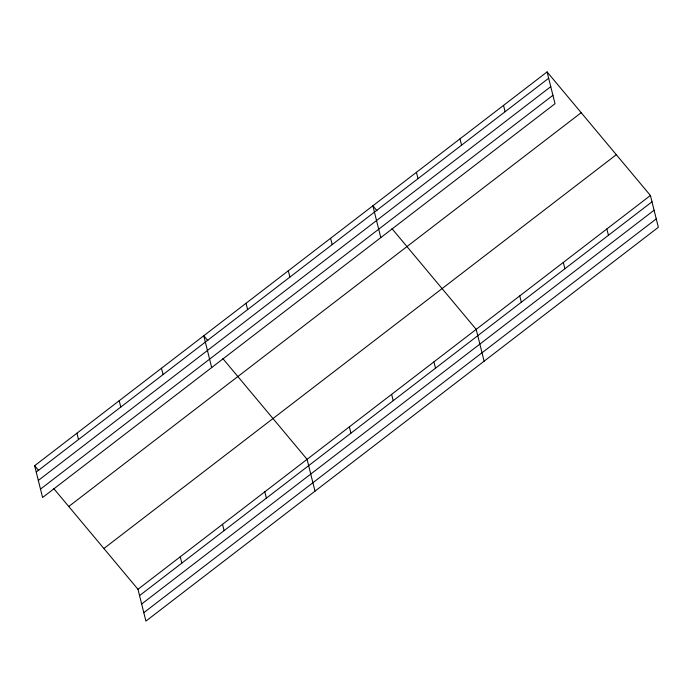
<?xml version="1.0" encoding="UTF-8"?>
<svg xmlns="http://www.w3.org/2000/svg" width="693" height="693" viewBox="0 0 693 693"><rect width="100%" height="100%" fill="white"/><g stroke="black" fill="none" stroke-linecap="round" stroke-linejoin="round"><path stroke-width="1.04" d="M547.089 71.907L555.024 103.716L42.585 497.513L34.65 465.705L547.089 71.907L650.415 195.487L658.35 227.295L145.911 621.093L137.976 589.284L53.742 488.539M36.227 472.037L548.674 78.24M38.323 480.448L550.77 86.651M40.489 489.111L552.927 95.313M68.746 506.488L581.193 112.69M103.881 548.501L616.32 154.704M137.976 589.284L650.415 195.487M139.553 595.608L652 201.81M141.649 604.019L654.097 210.222M143.806 612.681L656.254 218.884M376.957 210.689L372.86 205.804L380.795 237.612M391.961 228.638L476.186 329.374L484.121 361.183M207.848 340.644L203.759 335.75L211.686 367.567M222.851 358.593L307.086 459.329L315.012 491.138M34.65 465.705L38.739 470.599M606.86 228.959L608.437 235.282M563.305 262.43L564.882 268.763M503.534 105.379L505.11 111.712M519.75 295.902L521.327 302.235M459.979 138.851L461.555 145.183M416.424 172.323L418 178.655M433.913 361.859L435.49 368.191M391.632 394.352L393.217 400.684M330.587 238.288L332.164 244.62M349.359 426.836L350.935 433.168M288.305 270.772L289.891 277.105M246.032 303.265L247.609 309.598M264.804 491.813L266.381 498.146M222.531 524.306L224.108 530.63M161.478 368.243L163.054 374.575M180.249 556.791L181.835 563.123M119.205 400.727L120.781 407.06M76.923 433.22L78.508 439.544"/></g></svg>
